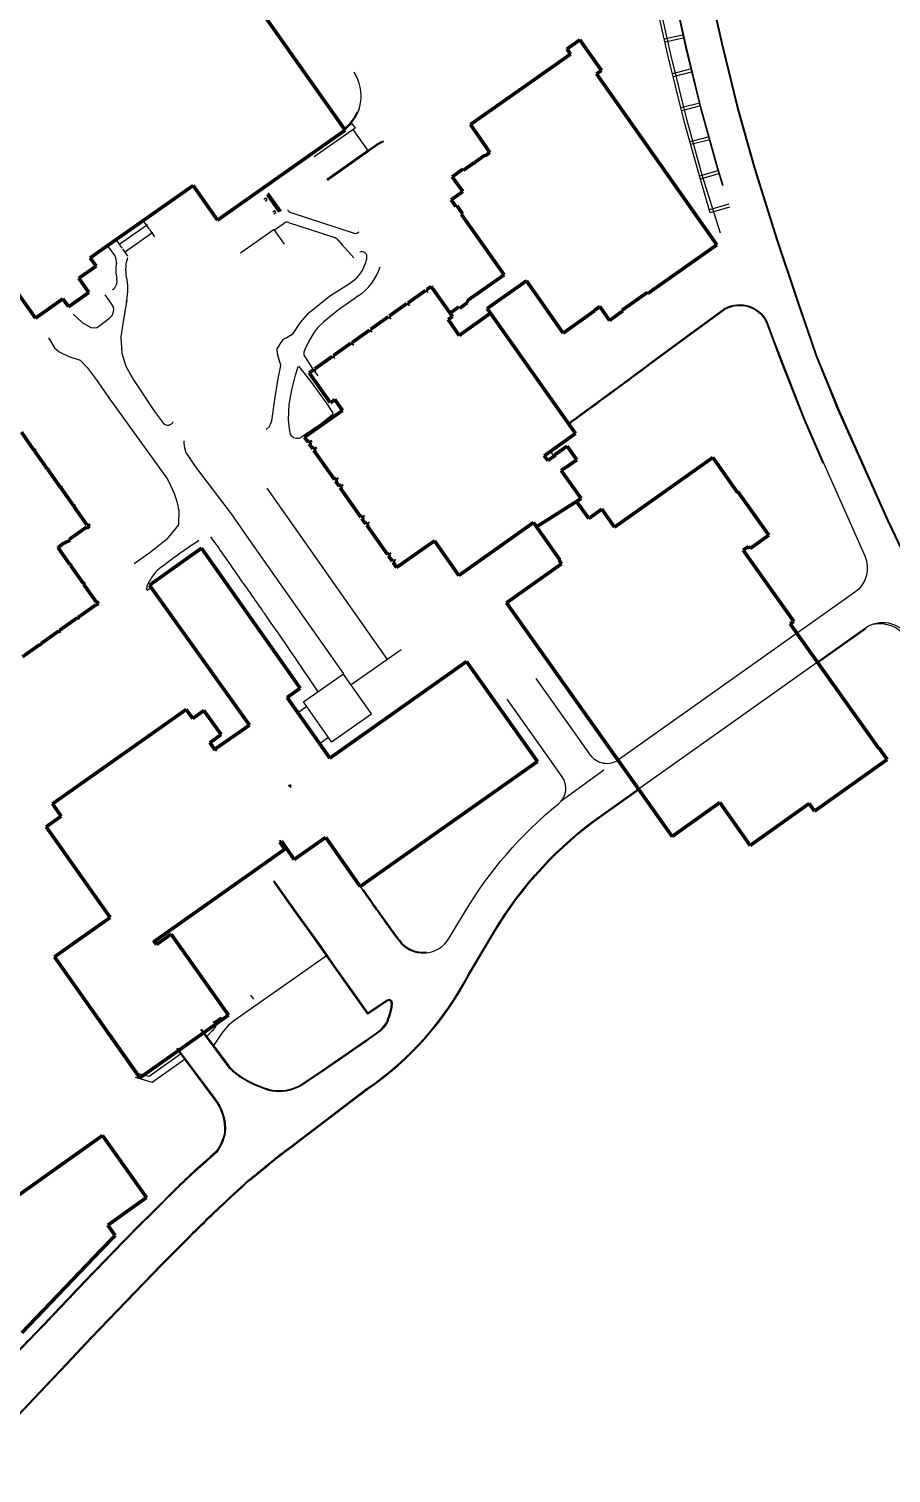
# Model space of a CAD drawing. Header units: millimetres. Extents: x -153 to 768, y -685 to 849.
# Drawn here: x 105.7 to 277.9, y -460.3 to -171.8 of the extents above; entities that cross this region are included whole.
import ezdxf

# ---------------------------------------------------------------- set-up
doc = ezdxf.new("R2010")
doc.units = ezdxf.units.MM
doc.header["$LTSCALE"] = 1.5
doc.linetypes.add('Dash', pattern=[6, 3, -3])
doc.layers.add('A-AREA', color=32, linetype='Dash', lineweight=9)
doc.layers.add('PD-Sidewalk', color=254, linetype='Continuous', true_color=0xe6e6e6)

msp = doc.modelspace()

# ---------------------------------------------------------------- linework, layer by layer
at = {"layer": 'A-AREA', "color": 7, "linetype": 'Continuous', "lineweight": 90}
for p, q in [((147.8, -162.14, 0), (168.86, -192.05, 0)), ((213.23, -175.85, 0), (213.19, -175.87, 0)), ((213.19, -175.87, 0), (213.87, -176.83, 0)), ((215.76, -174.02, 0), (213.2, -175.82, 0)), ((213.2, -175.82, 0), (213.23, -175.85, 0)), ((220.05, -180.11, 0), (215.76, -174.02, 0)), ((213.87, -176.83, 0), (193.89, -190.9, 0)), ((219.05, -180.81, 0), (220.05, -180.11, 0)), ((243.07, -214.93, 0), (219.05, -180.81, 0)), ((168.86, -192.05, 0), (143.36, -210, 0)), ((193.9, -190.92, 0), (197.79, -196.47, 0)), ((194.67, -198.51, 0), (192.5, -200.04, 0)), ((194.76, -198.64, 0), (194.67, -198.51, 0)), ((194.88, -198.55, 0), (194.76, -198.64, 0)), ((196.77, -197.04, 0), (194.8, -198.43, 0)), ((194.8, -198.43, 0), (194.88, -198.55, 0)), ((196.84, -197.14, 0), (196.77, -197.04, 0)), ((197.79, -196.47, 0), (196.84, -197.14, 0)), ((192.36, -199.84, 0), (190.24, -201.33, 0)), ((190.24, -201.33, 0), (192.35, -204.32, 0)), ((192.5, -200.04, 0), (192.36, -199.84, 0)), ((138.48, -203.07, 0), (117.94, -217.52, 0)), ((143.36, -210, 0), (138.48, -203.07, 0)), ((192.35, -204.32, 0), (190.03, -205.95, 0)), ((190.03, -205.95, 0), (190.98, -207.31, 0)), ((190.98, -207.31, 0), (191.2, -207.15, 0)), ((191.2, -207.15, 0), (192.32, -208.73, 0)), ((192.32, -208.73, 0), (192.1, -208.89, 0)), ((192.1, -208.89, 0), (200.6, -220.96, 0)), ((229.29, -224.64, 0), (243.07, -214.93, 0)), ((119.11, -219.19, 0), (115.66, -221.61, 0)), ((117.94, -217.52, 0), (119.11, -219.19, 0)), ((115.65, -221.6, 0), (117.65, -224.44, 0)), ((200.6, -220.96, 0), (193.33, -226.09, 0)), ((106.99, -229.59, 0), (103.61, -224.77, 0)), ((117.65, -224.44, 0), (113.58, -227.3, 0)), ((181.46, -226.51, 0), (184.94, -224.05, 0)), ((184.94, -224.05, 0), (185.11, -224.28, 0)), ((185.11, -224.28, 0), (185.36, -224.11, 0)), ((185.19, -223.87, 0), (186.07, -223.26, 0)), ((185.36, -224.11, 0), (185.19, -223.87, 0)), ((186.07, -223.26, 0), (190.29, -229.24, 0)), ((197.23, -227.65, 0), (205.07, -222.13, 0)), ((205.07, -222.13, 0), (212.42, -232.56, 0)), ((224.22, -227.98, 0), (229.18, -224.49, 0)), ((229.18, -224.49, 0), (229.29, -224.64, 0)), ((112.47, -225.72, 0), (106.99, -229.59, 0)), ((113.57, -227.29, 0), (112.47, -225.72, 0)), ((177.73, -229.15, 0), (181.21, -226.69, 0)), ((181.21, -226.69, 0), (181.38, -226.92, 0)), ((181.38, -226.92, 0), (181.62, -226.74, 0)), ((181.62, -226.74, 0), (181.46, -226.51, 0)), ((191.57, -227.32, 0), (189.81, -228.56, 0)), ((191.75, -227.57, 0), (191.57, -227.32, 0)), ((193.25, -226.54, 0), (191.75, -227.57, 0)), ((193.41, -226.2, 0), (193.15, -226.38, 0)), ((193.15, -226.38, 0), (193.25, -226.54, 0)), ((193.33, -226.09, 0), (193.41, -226.2, 0)), ((197.23, -227.65, 0), (214.89, -252.64, 0)), ((218.61, -228.05, 0), (219.7, -227.28, 0)), ((219.7, -227.28, 0), (221.64, -230.03, 0)), ((173.99, -231.79, 0), (177.48, -229.32, 0)), ((177.48, -229.32, 0), (177.65, -229.56, 0)), ((177.65, -229.56, 0), (177.9, -229.38, 0)), ((177.9, -229.38, 0), (177.73, -229.15, 0)), ((190.29, -229.24, 0), (189.42, -229.86, 0)), ((189.42, -229.86, 0), (191.65, -233.02, 0)), ((191.65, -233.02, 0), (197.9, -228.6, 0)), ((212.42, -232.56, 0), (218.68, -228.15, 0)), ((218.68, -228.15, 0), (218.61, -228.05, 0)), ((221.64, -230.03, 0), (224.33, -228.13, 0)), ((224.33, -228.13, 0), (224.22, -227.98, 0)), ((170.26, -234.43, 0), (173.74, -231.96, 0)), ((173.74, -231.96, 0), (173.91, -232.2, 0)), ((173.91, -232.2, 0), (174.16, -232.02, 0)), ((174.16, -232.02, 0), (173.99, -231.79, 0)), ((166.52, -237.07, 0), (170.01, -234.6, 0)), ((170.01, -234.6, 0), (170.17, -234.84, 0)), ((170.17, -234.84, 0), (170.42, -234.66, 0)), ((170.42, -234.66, 0), (170.26, -234.43, 0)), ((162.79, -239.7, 0), (166.28, -237.24, 0)), ((166.28, -237.24, 0), (166.44, -237.47, 0)), ((166.44, -237.47, 0), (166.69, -237.3, 0)), ((166.69, -237.3, 0), (166.52, -237.07, 0)), ((161.67, -240.5, 0), (162.54, -239.88, 0)), ((165.85, -246.42, 0), (161.67, -240.5, 0)), ((162.54, -239.88, 0), (162.71, -240.11, 0)), ((162.71, -240.11, 0), (162.96, -239.94, 0)), ((162.96, -239.94, 0), (162.79, -239.7, 0)), ((160.76, -253.37, 0), (168.31, -248.04, 0)), ((166.77, -245.86, 0), (165.9, -246.48, 0)), ((168.31, -248.04, 0), (166.77, -245.86, 0)), ((104.18, -252.35, 0), (106.7, -255.92, 0)), ((161.46, -254.37, 0), (160.76, -253.37, 0)), ((214.89, -252.64, 0), (208.81, -256.94, 0)), ((106.7, -255.92, 0), (106.81, -255.85, 0)), ((106.81, -255.85, 0), (106.92, -256.01, 0)), ((106.92, -256.01, 0), (106.82, -256.08, 0)), ((106.82, -256.08, 0), (109.34, -259.65, 0)), ((161.83, -254.1, 0), (161.46, -254.37, 0)), ((161.66, -254.66, 0), (162.04, -254.39, 0)), ((162.4, -255.7, 0), (161.66, -254.66, 0)), ((162.04, -254.39, 0), (161.83, -254.1, 0)), ((162.77, -255.43, 0), (162.4, -255.7, 0)), ((162.6, -255.99, 0), (162.98, -255.72, 0)), ((166.74, -261.84, 0), (162.6, -255.99, 0)), ((162.98, -255.72, 0), (162.77, -255.43, 0)), ((210.81, -256.8, 0), (213.19, -255.12, 0)), ((213.19, -255.12, 0), (215.13, -257.86, 0)), ((109.34, -259.65, 0), (109.45, -259.58, 0)), ((109.45, -259.58, 0), (109.56, -259.74, 0)), ((208.8, -256.93, 0), (208.64, -257.05, 0)), ((208.64, -257.05, 0), (209.33, -258.03, 0)), ((209.33, -258.03, 0), (210.89, -256.92, 0)), ((210.89, -256.92, 0), (210.81, -256.8, 0)), ((212.72, -259.49, 0), (212.02, -259.99, 0)), ((212.75, -259.53, 0), (212.72, -259.49, 0)), ((215.13, -257.86, 0), (212.75, -259.53, 0)), ((222.67, -271.32, 0), (242.29, -257.41, 0)), ((242.29, -257.41, 0), (247.26, -264.42, 0)), ((109.56, -259.74, 0), (109.46, -259.82, 0)), ((109.46, -259.82, 0), (111.99, -263.38, 0)), ((167.11, -261.57, 0), (166.74, -261.84, 0)), ((166.94, -262.13, 0), (167.31, -261.86, 0)), ((167.67, -263.16, 0), (166.94, -262.13, 0)), ((167.31, -261.86, 0), (167.11, -261.57, 0)), ((212.02, -259.99, 0), (215.97, -265.58, 0)), ((111.99, -263.38, 0), (112.09, -263.31, 0)), ((112.09, -263.31, 0), (112.2, -263.48, 0)), ((112.2, -263.48, 0), (112.1, -263.55, 0)), ((112.1, -263.55, 0), (114.63, -267.11, 0)), ((168.05, -262.9, 0), (167.67, -263.16, 0)), ((167.88, -263.45, 0), (168.25, -263.19, 0)), ((172.01, -269.3, 0), (167.88, -263.45, 0)), ((168.25, -263.19, 0), (168.05, -262.9, 0)), ((247.26, -264.42, 0), (247.39, -264.33, 0)), ((247.39, -264.33, 0), (253.48, -272.91, 0)), ((114.63, -267.11, 0), (114.73, -267.04, 0)), ((114.73, -267.04, 0), (114.84, -267.21, 0)), ((114.84, -267.21, 0), (114.74, -267.28, 0)), ((114.74, -267.28, 0), (117.27, -270.85, 0)), ((215.97, -265.58, 0), (207.09, -271.23, 0)), ((215.1, -266.2, 0), (217.5, -269.59, 0)), ((217.5, -269.59, 0), (220.13, -267.74, 0)), ((220.13, -267.74, 0), (222.67, -271.32, 0)), ((117.27, -270.85, 0), (117.46, -270.71, 0)), ((117.46, -270.71, 0), (117.78, -271.15, 0)), ((172.39, -269.04, 0), (172.01, -269.3, 0)), ((172.22, -269.59, 0), (172.59, -269.33, 0)), ((172.95, -270.63, 0), (172.22, -269.59, 0)), ((172.59, -269.33, 0), (172.39, -269.04, 0)), ((173.32, -270.37, 0), (172.95, -270.63, 0)), ((173.16, -270.92, 0), (173.53, -270.66, 0)), ((177.29, -276.77, 0), (173.16, -270.92, 0)), ((173.53, -270.66, 0), (173.32, -270.37, 0)), ((206.51, -270.41, 0), (191.57, -280.96, 0)), ((211.75, -277.83, 0), (206.51, -270.41, 0)), ((113.89, -273.9, 0), (113.4, -274.25, 0)), ((117.17, -271.34, 0), (113.78, -273.74, 0)), ((113.78, -273.74, 0), (113.89, -273.9, 0)), ((117.29, -271.5, 0), (117.17, -271.34, 0)), ((117.78, -271.15, 0), (117.29, -271.5, 0)), ((253.48, -272.91, 0), (249.74, -275.56, 0)), ((111.62, -275.38, 0), (111.51, -275.46, 0)), ((111.51, -275.46, 0), (113.86, -278.78, 0)), ((112.76, -274.47, 0), (111.57, -275.31, 0)), ((111.57, -275.31, 0), (111.62, -275.38, 0)), ((112.81, -274.54, 0), (112.76, -274.47, 0)), ((113.34, -274.17, 0), (112.81, -274.54, 0)), ((113.4, -274.25, 0), (113.34, -274.17, 0)), ((129.79, -282.89, 0), (140.18, -275.55, 0)), ((140.18, -275.55, 0), (159.9, -303.48, 0)), ((177.66, -276.51, 0), (177.29, -276.77, 0)), ((177.49, -277.06, 0), (177.87, -276.8, 0)), ((177.87, -276.8, 0), (177.66, -276.51, 0)), ((186.69, -274.05, 0), (179.14, -279.39, 0)), ((191.57, -280.96, 0), (186.69, -274.05, 0)), ((249.45, -275.16, 0), (248.37, -275.93, 0)), ((248.37, -275.93, 0), (258.45, -290.15, 0)), ((249.74, -275.56, 0), (249.45, -275.16, 0)), ((113.86, -278.78, 0), (113.97, -278.71, 0)), ((113.97, -278.71, 0), (114.16, -278.97, 0)), ((114.16, -278.97, 0), (114.05, -279.05, 0)), ((114.05, -279.05, 0), (116.5, -282.51, 0)), ((178.23, -278.1, 0), (177.49, -277.06, 0)), ((178.6, -277.84, 0), (178.23, -278.1, 0)), ((178.43, -278.39, 0), (178.81, -278.13, 0)), ((179.14, -279.39, 0), (178.43, -278.39, 0)), ((178.81, -278.13, 0), (178.6, -277.84, 0)), ((201.07, -286.44, 0), (212.09, -278.63, 0)), ((211.59, -277.94, 0), (211.74, -277.83, 0)), ((212.09, -278.63, 0), (211.59, -277.94, 0)), ((116.5, -282.51, 0), (116.61, -282.44, 0)), ((116.61, -282.44, 0), (116.8, -282.7, 0)), ((116.8, -282.7, 0), (116.69, -282.78, 0)), ((116.69, -282.78, 0), (119.14, -286.25, 0)), ((149.72, -310.85, 0), (129.79, -282.89, 0)), ((119.04, -286.83, 0), (115.58, -289.28, 0)), ((119.12, -286.94, 0), (119.04, -286.83, 0)), ((119.57, -286.62, 0), (119.12, -286.94, 0)), ((119.14, -286.25, 0), (119.25, -286.17, 0)), ((119.25, -286.17, 0), (119.57, -286.62, 0)), ((234.16, -333.11, 0), (201.07, -286.44, 0)), ((115.31, -289.47, 0), (111.84, -291.92, 0)), ((115.39, -289.58, 0), (115.31, -289.47, 0)), ((115.65, -289.39, 0), (115.39, -289.58, 0)), ((115.58, -289.28, 0), (115.65, -289.39, 0)), ((258.45, -290.15, 0), (257.78, -290.62, 0)), ((257.78, -290.62, 0), (275.47, -315.56, 0)), ((111.58, -292.11, 0), (108.11, -294.56, 0)), ((111.66, -292.22, 0), (111.58, -292.11, 0)), ((111.92, -292.03, 0), (111.66, -292.22, 0)), ((111.84, -291.92, 0), (111.92, -292.03, 0)), ((107.85, -294.75, 0), (104.38, -297.2, 0)), ((107.92, -294.86, 0), (107.85, -294.75, 0)), ((108.19, -294.67, 0), (107.92, -294.86, 0)), ((108.11, -294.56, 0), (108.19, -294.67, 0)), ((165.81, -317.47, 0), (193.12, -298.14, 0)), ((193.12, -298.14, 0), (207.26, -318.15, 0)), ((159.9, -303.48, 0), (157.26, -305.34, 0)), ((157.26, -305.34, 0), (165.81, -317.47, 0)), ((110.43, -326.56, 0), (137.12, -307.72, 0)), ((137.12, -307.72, 0), (138.4, -309.54, 0)), ((138.4, -309.54, 0), (140.66, -307.94, 0)), ((140.66, -307.94, 0), (144.07, -312.77, 0)), ((143.05, -315.56, 0), (149.72, -310.85, 0)), ((141.8, -314.35, 0), (142.89, -315.9, 0)), ((144.07, -312.77, 0), (141.81, -314.37, 0)), ((142.89, -315.9, 0), (143.16, -315.71, 0)), ((143.16, -315.71, 0), (143.05, -315.56, 0)), ((275.47, -315.56, 0), (275.56, -315.5, 0)), ((275.56, -315.5, 0), (277.14, -317.73, 0)), ((207.26, -318.15, 0), (171.89, -343.1, 0)), ((277.14, -317.73, 0), (262.59, -328.04, 0)), ((157.77, -323.11, 0), (157.91, -323.02, 0)), ((157.83, -322.91, 0), (157.8, -323.08, 0)), ((157.91, -323.02, 0), (157.83, -322.91, 0)), ((157.8, -323.08, 0), (157.75, -323.11, 0)), ((112.12, -329.03, 0), (110.43, -326.56, 0)), ((243.73, -326.33, 0), (234.16, -333.11, 0)), ((249.79, -334.88, 0), (243.73, -326.33, 0)), ((261.53, -326.55, 0), (249.79, -334.88, 0)), ((262.59, -328.04, 0), (261.53, -326.55, 0)), ((109.12, -331.15, 0), (112.12, -329.03, 0)), ((121.94, -349.27, 0), (109.12, -331.15, 0)), ((156.12, -334.07, 0), (155.84, -334.25, 0)), ((155.84, -334.25, 0), (156.8, -335.61, 0)), ((158.69, -337.72, 0), (156.12, -334.07, 0)), ((164.95, -333.31, 0), (158.69, -337.72, 0)), ((171.89, -343.1, 0), (164.98, -333.29, 0)), ((156.8, -335.61, 0), (130.69, -354.05, 0)), ((110.81, -357.13, 0), (121.94, -349.27, 0)), ((130.65, -353.98, 0), (130.68, -353.99, 0)), ((130.68, -354, 0), (130.65, -353.99, 0)), ((130.66, -354.04, 0), (130.67, -354.01, 0)), ((130.7, -354.07, 0), (130.67, -354.06, 0)), ((130.7, -354.02, 0), (130.69, -354.05, 0)), ((130.69, -354.05, 0), (131.15, -354.7, 0)), ((130.7, -354, 0), (130.71, -353.97, 0)), ((130.73, -353.97, 0), (130.71, -354.02, 0)), ((131.15, -354.7, 0), (134.12, -352.64, 0)), ((134.12, -352.64, 0), (145.54, -368.81, 0)), ((127.83, -381.32, 0), (110.81, -357.13, 0)), ((145.54, -368.81, 0), (127.83, -381.32, 0)), ((85.88, -417.31, 0), (120.37, -392.8, 0)), ((120.37, -392.8, 0), (129.21, -405.23, 0)), ((129.21, -405.23, 0), (121.45, -410.74, 0)), ((121.45, -410.74, 0), (122.9, -412.79, 0)), ((122.9, -412.79, 0), (120.14, -415.66, 0)), ((120.14, -415.66, 0), (104.29, -432.21, 0))]:
    msp.add_line(p, q, dxfattribs=at)
at = {"layer": 'PD-Sidewalk', "color": 9}
for p, q in [((236.48, -173, 0), (232.62, -173.86, 0)), ((236.61, -173.58, 0), (232.75, -174.45, 0)), ((238.07, -179.82, 0), (234.25, -180.79, 0)), ((238.21, -180.4, 0), (234.39, -181.37, 0)), ((239.71, -186.62, 0), (235.93, -187.59, 0)), ((239.86, -187.2, 0), (236.07, -188.17, 0)), ((170.84, -191.61, 0), (162.66, -197.37, 0)), ((168.68, -191.79, 0), (170.21, -190.71, 0)), ((170.21, -190.71, 0), (170.84, -191.62, 0)), ((173.5, -196.26, 0), (170.43, -191.9, 0)), ((165.18, -201.81, 0), (173.36, -196.05, 0)), ((241.56, -193.37, 0), (237.74, -194.35, 0)), ((241.72, -193.95, 0), (237.88, -194.93, 0)), ((165.32, -202.01, 0), (173.5, -196.26, 0)), ((243.47, -200.11, 0), (239.64, -201.25, 0)), ((243.65, -200.68, 0), (239.81, -201.82, 0)), ((156.11, -208.2, 0), (153.54, -204.55, 0)), ((152.61, -205.84, 0), (153, -205.56, 0)), ((152.87, -206.22, 0), (153.27, -205.94, 0)), ((153.27, -205.94, 0), (153, -205.56, 0)), ((245.49, -206.81, 0), (241.62, -207.96, 0)), ((245.65, -207.39, 0), (241.79, -208.54, 0)), ((128.66, -210.33, 0), (129.69, -211.79, 0)), ((154.38, -208.35, 0), (154.77, -208.08, 0)), ((154.64, -208.73, 0), (155.04, -208.45, 0)), ((155.04, -208.45, 0), (154.77, -208.08, 0)), ((157.32, -207.9, 0), (157.47, -208.12, 0)), ((157.56, -210.46, 0), (166.6, -213.41, 0)), ((157.98, -208.5, 0), (170.66, -212.63, 0)), ((129.36, -210.96, 0), (123.88, -214.82, 0)), ((130.44, -212.5, 0), (124.96, -216.36, 0)), ((129.78, -211.91, 0), (130.8, -213.37, 0)), ((154.74, -211.95, 0), (156.68, -210.59, 0)), ((121.39, -215.11, 0), (122.84, -217.17, 0)), ((123.25, -214.14, 0), (124.27, -215.6, 0)), ((124.36, -215.72, 0), (125.39, -217.18, 0)), ((167.49, -214, 0), (168.28, -214.91, 0)), ((122.43, -223.89, 0), (122.33, -223.96, 0)), ((209.83, -256.18, 0), (210.54, -257.18, 0)), ((264.21, -258.04, 0), (264.4, -258.48, 0)), ((177.3, -297.76, 0), (153.31, -263.54, 0)), ((129.33, -283.41, 0), (129.08, -283.58, 0)), ((129.08, -283.58, 0), (129.33, -283.93, 0)), ((129.23, -283.27, 0), (129.33, -283.41, 0)), ((129.33, -283.93, 0), (130.09, -283.39, 0)), ((180.02, -295.86, 0), (170.06, -302.83, 0)), ((160.54, -306.22, 0), (168.52, -300.63, 0)), ((174.12, -308.6, 0), (168.56, -300.69, 0)), ((161.18, -307.14, 0), (159.39, -308.4, 0)), ((166.14, -314.19, 0), (160.54, -306.22, 0)), ((166.14, -314.19, 0), (174.12, -308.6, 0)), ((165.53, -313.33, 0), (163.76, -314.58, 0)), ((172.44, -343.88, 0), (171.9, -343.11, 0)), ((172.44, -343.88, 0), (172.57, -343.79, 0)), ((149.97, -364.77, 0), (150.55, -365.61, 0)), ((142.8, -370.48, 0), (142.51, -370.07, 0)), ((127.41, -380.15, 0), (122.14, -372.69, 0))]:
    msp.add_line(p, q, dxfattribs=at)
at = {"layer": 'PD-Sidewalk', "color": 9, "linetype": 'Continuous'}
for p, q in [((215, -312.82, 0), (207.03, -301.57, 0)), ((209.2, -316.92, 0), (201.23, -305.68, 0))]:
    msp.add_line(p, q, dxfattribs=at)
at = {"layer": 'PD-Sidewalk', "color": 9, "elevation": 0}
for points in [[(244.38, -203.06), (243.23, -199.34), (239.96, -187.62), (237.09, -175.75), (234.52, -164.1), (232.84, -154.86, -0.014125), (228.23, -119.88), (228.07, -118.17), (227.99, -117.4, 0.075437), (227.73, -116.46, 0.062835), (227.37, -115.84, 0.124545), (226.34, -115.04, 0.07508), (225.37, -114.78, 0.042349), (224.88, -114.77, 0.011067), (223.65, -114.86), (220.46, -115.27), (216.28, -115.75, 0.148101), (215.57, -116.06, 0.142777), (215.42, -116.29, 0.054104), (215.42, -116.42), (215.43, -116.65), (215.48, -117.34), (215.88, -121.33)], [(173.38, -196.09), (174.89, -195.03, -0.051206), (176.5, -194.14, -0.051206)], [(173.48, -196.22), (174.98, -195.16, -0.052158), (176.59, -194.27, -0.052158)], [(234.18, -235.33), (244.07, -228.04, -0.462595), (253.1, -230.25), (254.51, -234.02), (255.92, -237.78), (259.55, -247.03)], [(234.27, -235.45), (244.16, -228.16, -0.462154), (252.97, -230.31), (254.37, -234.07), (255.78, -237.84), (259.41, -247.09), (260.53, -249.93), (264.25, -258.53)], [(264.4, -258.48), (272.64, -277.06, -0.35704), (270.63, -284.39), (223.46, -317.83, -0.414214), (217.88, -316.88), (215, -312.82)], [(135.65, -267.84, 0.082908), (133.37, -261.74)], [(277.54, -270.74), (280.86, -277.8), (283.2, -282.83), (285.19, -287.1, 0.036697), (285.82, -288.23, 0.006835), (293.83, -298.71, 0.059856), (297.71, -301.89, 0.150948), (307.08, -304.24, 0.051947), (315.12, -302.24), (324.61, -297.61)], [(277.68, -270.67), (280.99, -277.73), (283.34, -282.77), (285.33, -287.03, 0.036576), (285.95, -288.14, 0.006829), (293.95, -298.62, 0.059748), (297.79, -301.76, 0.150821), (307.06, -304.09, 0.051856), (315.06, -302.1), (324.55, -297.47)], [(224.45, -325.71), (272.78, -291.45, -0.428957), (281.31, -293.12), (282.29, -294.67, -0.129256), (282.76, -296.15), (283.04, -299.21, 0.147987), (284.06, -301.58, 0.104864), (290.84, -308.15, 0.006876), (293.73, -309.94), (298.25, -312.42, 0.118449), (305.44, -314.24, 0.078411), (310.97, -313.38), (314.36, -311.91), (318.07, -310.31), (327.17, -305.98)], [(274.31, -290.67, -0.286746), (281.02, -293.31), (282.01, -294.85, -0.054268), (283, -298.77)], [(173.3, -383.6, 0.12365), (193.63, -360.71), (198.76, -352.11, -0.104373), (220.16, -328.96), (227.52, -323.75)], [(140.02, -371.66), (145.34, -378.83, 0.083287), (147.58, -380.89, 0.092264), (154.22, -383.92, 0.148749), (159.74, -383.05), (164.32, -379.95, 0.00268), (175.13, -372.48, 0.064424), (176.65, -371.17, 0.089597), (177.36, -370.02, 0.021325), (178, -368.1, 0.020764), (178.21, -367.01, 0.041681), (178.25, -366.46, 0.103087), (178.16, -366.07, 0.276384), (177.77, -365.71, 0.202486), (177.22, -365.82), (173.39, -368.41), (170.04, -363.66), (166.69, -358.91), (164.13, -355.24), (161.7, -351.85), (159.09, -348.2), (154.63, -341.95)], [(140.19, -371.64), (145.46, -378.74, 0.083314), (147.67, -380.77, 0.092196), (154.24, -383.78, 0.148247), (159.67, -382.92), (164.24, -379.83, 0.002681), (175.05, -372.36, 0.064486), (176.54, -371.07, 0.089567), (177.22, -369.96, 0.021284), (177.85, -368.06, 0.020701), (178.07, -366.99, 0.041528), (178.1, -366.46, 0.106646), (178.02, -366.13, 0.284953), (177.74, -365.86, 0.202186), (177.31, -365.94), (173.36, -368.62), (169.92, -363.75), (166.57, -359), (164.01, -355.33), (161.58, -351.94), (158.97, -348.29), (154.65, -342.24)], [(179.69, -353.79, 0.27505), (185.18, -356.19, 0.26844)], [(144.41, -369.44), (143.01, -370.42), (142.94, -371.03, -0.113267), (142.17, -372.05), (141.23, -373.03)], [(135.17, -375.47), (142.68, -385.54, -0.192867), (144.73, -392.24, -0.117371), (143.05, -396.08, 0.015606), (134.77, -403.69, -0.00144), (126.1, -412.3, 0.003856), (114.4, -424.43, -0.003917), (103.25, -436.11, -0.104377), (102.83, -436.38), (97.11, -438.68, 0.124233), (96.3, -439.23), (91.25, -444.61), (86.2, -449.98), (83.85, -452.47), (82.67, -453.82, 0.065782), (81.55, -456.01, -0.002404), (81.46, -456.38, -0.002404)], [(135.32, -375.36), (142.82, -385.43, -0.193006), (144.91, -392.26, -0.118133), (143.18, -396.2, 0.015631), (134.89, -403.81, -0.00144), (126.23, -412.43, 0.003855), (114.53, -424.55, -0.003917), (103.37, -436.23, -0.104414), (102.89, -436.55), (97.18, -438.85, 0.124965), (96.43, -439.35), (91.38, -444.73), (86.33, -450.11), (83.99, -452.59), (82.81, -453.93, 0.065213), (81.72, -456.06, -0.003993), (81.57, -456.68, -0.003993)]]:
    msp.add_lwpolyline(points, format="xyb", dxfattribs=at)
for points in [[(241.79, -208.53), (239.62, -201.19), (236.59, -190.27), (233.38, -177.3), (230.68, -165.16), (228.61, -153.83), (227.51, -146.91), (225.48, -131.62), (224.03, -117.07), (223.86, -114.99)], [(243.85, -212.61), (240.2, -201.02), (237.17, -190.11), (233.96, -177.16), (231.27, -165.04), (229.2, -153.73), (228.1, -146.82), (226.07, -131.55), (224.63, -117.02), (224.45, -114.95)], [(239.71, -153.83), (241.7, -164.38), (244.02, -174.73), (247.17, -187.56), (250.58, -199.62), (255.02, -213.87), (259.06, -225.99), (262.87, -237.07), (266.97, -247.07)], [(239.85, -153.81), (241.84, -164.35), (244.17, -174.7), (247.31, -187.53), (250.72, -199.58), (255.16, -213.82), (259.2, -225.94), (263.01, -237.02), (267.11, -247.02)], [(154.69, -211.89), (147.96, -216.59)], [(156.71, -214.78), (154.69, -211.89)], [(168.28, -214.91), (170.57, -217.55)], [(114.53, -228.76), (116.31, -230.45), (118.09, -231.43), (118.51, -231.51), (119.28, -231.42), (119.86, -231.06), (121.85, -229.51), (122.31, -229.05), (122.55, -228.54), (122.64, -227.94), (122.59, -227.34), (121.79, -226.14), (120.95, -224.95)], [(153.11, -251.84), (153.69, -251.28), (153.95, -250.77), (154.2, -250.08), (154.79, -245.84), (155.47, -241.64), (155.97, -239.4), (155.98, -238.89), (155.79, -238.38), (155.35, -236.7), (155.29, -235.71), (155.82, -234.84), (156.55, -233.78), (157.21, -233.43), (157.92, -232.95), (158.46, -232.63), (159.95, -230.42), (161.63, -228.5), (165.73, -225.17), (169.7, -222.67), (169.7, -222.67), (169.7, -222.67), (169.7, -222.67), (169.7, -222.67), (169.7, -222.67), (169.7, -222.67)], [(125.25, -226.02), (125, -227.52), (124.53, -230.22), (124.08, -233.34), (124.26, -236.58), (125.03, -239.17), (126.57, -241.87), (130.77, -248.24)], [(171.47, -225.11), (170.83, -225.59), (167.53, -227.94), (164.68, -230.25), (163.37, -231.42), (162.64, -232.4), (161.61, -234.17), (160.88, -235.72), (160.58, -236.41), (160.61, -237), (162.4, -239.78), (163.4, -241.13)], [(109.63, -233.51), (110.83, -235.48), (111.75, -236.33), (113.68, -237.21), (115.92, -237.98), (117.3, -239.45), (119.31, -242.12), (121.67, -245.53)], [(229.39, -238.87), (234.18, -235.33)], [(229.48, -238.99), (234.27, -235.45)], [(159.53, -239.16), (161.95, -242.17), (165.08, -246.49), (166.35, -248.42), (166.41, -248.84), (164.06, -250.68), (160.53, -253.1), (159.94, -253.47), (159.58, -253.63), (159.11, -253.65), (158.57, -253.47), (158.26, -253.19), (157.97, -252.8), (157.72, -251.69), (157.57, -249.92), (157.69, -246.82), (158.2, -243.92), (158.91, -240.97), (159.24, -239.91), (159.5, -239.22)], [(121.67, -245.53), (121.67, -245.53), (133.37, -261.74)], [(259.55, -247.03), (260.66, -249.87), (264.21, -258.04)], [(277.54, -270.74), (266.97, -247.07)], [(277.68, -270.67), (267.11, -247.01)], [(130.77, -248.24), (132.55, -250.6)], [(137.84, -257.41), (137.84, -257.61), (138.91, -259.21)], [(138.91, -259.21), (142.32, -263.69), (146.08, -268.64), (150.15, -274.5), (168.52, -300.63)], [(135.65, -267.83), (135.54, -270.84), (133.14, -273.79), (129.84, -276.44), (126.71, -278.64)], [(263.29, -298.38), (272.88, -291.59)], [(165.16, -356.96), (157.29, -362.44), (146.85, -369.78), (145.54, -370.79), (144.43, -372.1), (142.56, -374.83)], [(126.9, -381.16), (130.3, -382.15), (136.73, -377.62)], [(135.98, -376.61), (129.73, -381.02), (127.65, -380.49)], [(157.76, -395.4), (173.31, -383.59)], [(72.26, -481.68), (76.99, -476.69), (81.72, -471.71), (86.09, -467.06), (90.46, -462.42), (96.44, -456.1), (102.41, -449.79), (107.77, -444.13), (113.12, -438.46), (118.04, -433.19), (132.06, -418.63), (135.94, -414.75), (137.43, -413.26)], [(72.39, -481.8), (77.12, -476.82), (81.85, -471.83), (86.22, -467.18), (90.59, -462.54), (96.57, -456.22), (102.54, -449.91), (107.9, -444.25), (113.25, -438.59), (118.17, -433.31), (132.18, -418.76), (136.07, -414.87), (137.55, -413.39)]]:
    msp.add_lwpolyline(points, dxfattribs=at)
at = {"layer": 'PD-Sidewalk', "color": 9}
msp.add_lwpolyline([(234.38, -164.13), (236.94, -175.79), (239.81, -187.66), (243.08, -199.38), (244.24, -203.1)], dxfattribs=at)
at = {"layer": 'PD-Sidewalk', "color": 9, "const_width": 0.15, "elevation": 0}
msp.add_lwpolyline([(171.35, -188.4, 0.23725), (170.74, -180.79)], format="xyb", dxfattribs=at)
at = {"layer": 'PD-Sidewalk', "color": 9, "elevation": 0}
for points in [[(153.69, -204.76), (153.2, -205.1), (155.5, -208.37), (155.99, -208.03)], [(155.78, -207.99), (153.65, -204.97), (153.4, -205.14), (155.53, -208.16)], [(144.13, -369.41), (144.01, -369.25), (142.71, -370.17), (142.82, -370.34)]]:
    msp.add_lwpolyline(points, close=True, dxfattribs=at)
at = {"layer": 'PD-Sidewalk', "color": 9, "const_width": 0.075, "elevation": 0}
for points in [[(129.21, -211.11, -1), (129.16, -211.05, -1)], [(130.29, -212.65, -1), (130.25, -212.59, -1)]]:
    msp.add_lwpolyline(points, format="xyb", close=True, dxfattribs=at)
at = {"layer": 'PD-Sidewalk', "color": 9}
for points in [[(125.15, -226.6), (125.25, -226.02, 0.092477), (125.19, -221.34, -0.114623), (125.44, -217.46, -0.146385)], [(213.43, -250.63, -0.000618), (214.97, -249.48, -0.002511), (215.35, -249.2, -0.000263), (220.27, -245.6, 0.001125), (221.42, -244.76, 0.001233), (224.63, -242.38, -0.001062), (228.36, -239.62, -0.001128), (228.73, -239.34, -0.000655), (229.39, -238.87, -0.023851)], [(213.52, -250.75, -0.000618), (215.06, -249.6, -0.002511), (215.44, -249.32, -0.000263), (220.36, -245.73, 0.001125), (221.51, -244.88, 0.001233), (224.72, -242.5, -0.001062), (228.45, -239.74, -0.001128), (228.82, -239.47, -0.000655), (229.47, -238.99, -0.000655)], [(141.96, -273.27, -0.005624), (144.56, -276.92, 0.000627), (147.21, -280.71, 0.000007), (149.42, -283.87, -0.000013), (152.36, -288.06, -0.001254), (152.68, -288.53, -0.002505), (163.43, -304.19)], [(179.57, -353.88, 0.000067), (179.17, -353.33, -0.000077), (176.27, -349.32, -0.003321), (174.99, -347.53, -0.001641), (172.44, -343.88)], [(179.69, -353.79, 0.000067), (179.3, -353.24, -0.000077), (176.4, -349.24, -0.003321), (175.12, -347.44, -0.001641), (172.57, -343.79)], [(135.17, -375.42, 0.000177), (137.68, -378.79, 0.000311), (139.11, -380.72, 0.000018), (141.59, -384.05, -0.000015), (142.8, -385.68, 0), (142.8, -385.68, -0.004008)], [(137.43, -413.26, -0.007172), (143.7, -407.14, -0.042484), (143.7, -407.14, -0.001812), (149.44, -401.84, -0.013488), (149.45, -401.83, -0.002146), (150.37, -401.08, 0.000722), (153.11, -398.85, 0.000229), (154.92, -397.38, -0.000592), (155.62, -396.81, -0.011013), (156.41, -396.2, 0.004443), (157.65, -395.26, 0.006018)], [(137.55, -413.39, -0.007172), (143.82, -407.27, -0.001811), (149.56, -401.97, 0.000296), (149.56, -401.97, -0.013488), (149.57, -401.97, -0.002146), (150.48, -401.22, 0.000722), (153.22, -398.99, 0.000229), (155.03, -397.52, -0.000592), (155.73, -396.95, -0.011013), (156.52, -396.34, 0.004443), (157.76, -395.4, 0.004443)]]:
    msp.add_lwpolyline(points, format="xyb", dxfattribs=at)
at = {"layer": 'PD-Sidewalk', "color": 9, "linetype": 'Continuous', "elevation": 0}
for points in [[(179.69, -353.79), (179.57, -353.88, 0.540696), (189.6, -353.46), (192.6, -348.44, -0.087141), (211.47, -326.57, 0.394347), (212.21, -321.16), (209.2, -316.92)], [(173.2, -383.46, 0.12367), (193.48, -360.62), (198.61, -352.02, -0.104373), (220.06, -328.82), (224.45, -325.71)], [(154.63, -341.95), (159.09, -348.2), (161.7, -351.85), (164.13, -355.24), (166.69, -358.91), (170.04, -363.66), (173.39, -368.41), (177.22, -365.82, -0.190892), (177.74, -365.7, -0.292992), (178.16, -366.07, -0.103087), (178.25, -366.46, -0.041681), (178.21, -367.01, -0.020764), (178, -368.1, -0.020776), (177.38, -369.97, -0.093026), (176.65, -371.17, -0.064437), (175.13, -372.48, -0.00268), (164.32, -379.95), (159.74, -383.05, -0.148749), (154.22, -383.92, -0.092264), (147.58, -380.89, -0.083287), (145.34, -378.83), (140.02, -371.66)]]:
    msp.add_lwpolyline(points, format="xyb", dxfattribs=at)
for points in [[(220.56, -319.89), (212.02, -326.03)], [(157.65, -395.26), (173.2, -383.46)]]:
    msp.add_lwpolyline(points, dxfattribs=at)
at = {"layer": 'PD-Sidewalk', "color": 9}
for centre, radius, start, end in [((163.69, -185.18, 0), 8.38, 306.9955, 34.1102), ((163.69, -185.18, 0), 8.23, 307.0292, 337.5586), ((157.25, -211.41, 0), 1, 71.9272, 125.006), ((158.29, -207.54, 0), 1, 215.2464, 251.9272), ((165.98, -215.31, 0), 2, 40.9035, 71.9272), ((170.88, -211.68, 0), 0.975, 256.5353, 318.2163), ((172.22, -217.33, 0), 0.999, 347.3873, 114.9196), ((121.2, -218.32, 0), 2, 350.5366, 35.2057), ((131.58, -220.05, 0), 8.52, 170.5366, 191.3739), ((165.75, -216.22, 0), 7.57, 301.5485, 342.8742), ((165.74, -216.22, 0), 7.57, 342.8668, 350.6431), ((121.29, -222.25, 0), 2, 304.8725, 10.5538), ((112.67, -223.86, 0), 10.77, 10.5538, 11.3739), ((165.74, -216.22, 0), 10.57, 302.8014, 342.8668), ((133.4, -249.77, 0), 1.18, 223.1196, 337.9539), ((141.66, -254.33, 0), 5.04, 177.1418, 220.6572), ((208.82, -378.85, 0), 125.63, 123.4342, 128.1063), ((139.95, -287.93, 0), 11.75, 137.4981, 154.7721), ((129.79, -283.23, 0), 0.554, 146.7782, 183.8363)]:
    msp.add_arc(centre, radius, start, end, dxfattribs=at)

doc.saveas('drawing.dxf')
